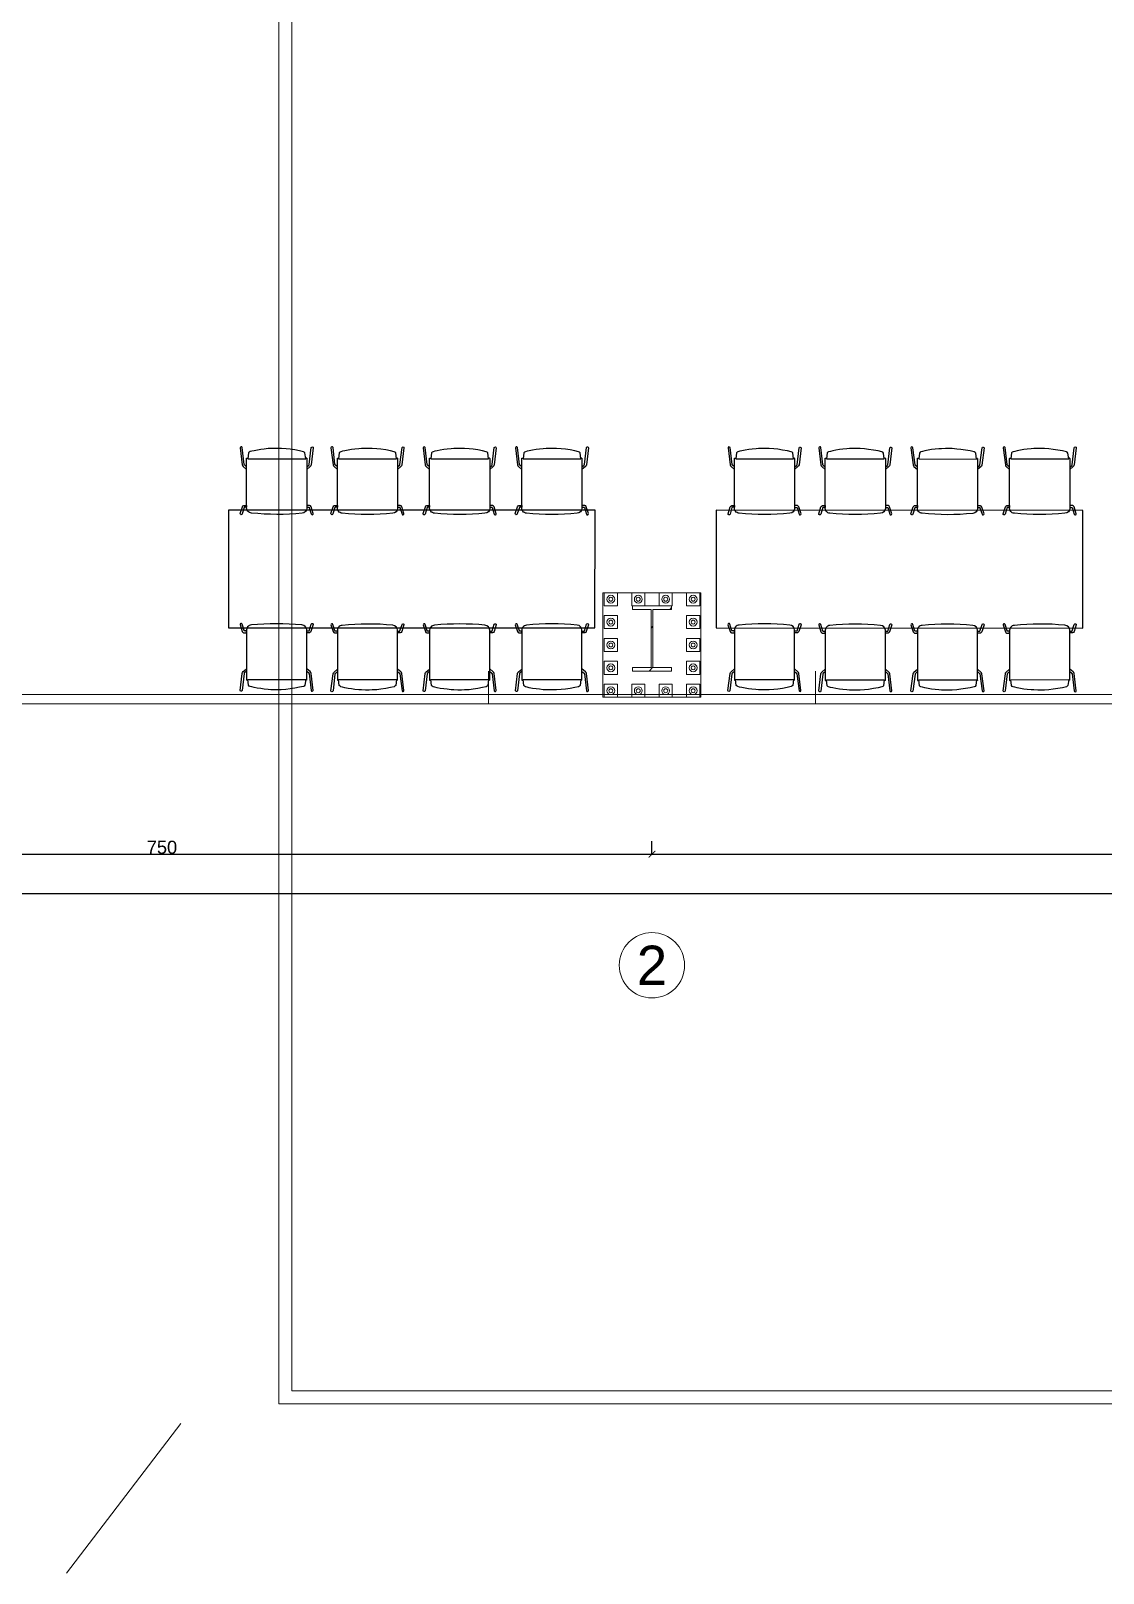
# Model space of a CAD drawing. Header units: centimetres. Extents: x 54005 to 61405, y 90310 to 94744.
# Drawn here: x 55180 to 56000, y 90310 to 91489 of the extents above; entities that cross this region are included whole.
import ezdxf
from ezdxf.enums import TextEntityAlignment as Align

# ---------------------------------------------------------------- set-up
doc = ezdxf.new("R2010")
doc.units = ezdxf.units.CM
doc.header["$LTSCALE"] = 25
doc.layers.get('0').update_dxf_attribs({"lineweight": 0})
doc.layers.get('Defpoints').update_dxf_attribs({"color": 115, "lineweight": 0})
doc.layers.add('BA_furn-mobile', color=122, linetype='Continuous')
doc.layers.add('ÖLCULENDIRME', color=115, linetype='Continuous', lineweight=5)
doc.styles.add('PEN-NO', font='arial.ttf')
doc.styles.get("Standard").update_dxf_attribs({"font": 'arial.ttf'})
doc.styles.add('YAZI', font='arial.ttf', dxfattribs={"height": 30})
doc.dimstyles.new('iç ölçü le', dxfattribs={"dimtxt": 10, "dimasz": 5, "dimexe": 10, "dimexo": 10, "dimgap": 0.09, "dimtad": 1, "dimdec": 0, "dimzin": 0, "dimdsep": 46, "dimtxsty": 'Standard', "dimblk": 'ARCHTICK', "dimcen": 0.09, "dimclrt": 7, "dimadec": 0, "dimazin": 0, "dimtfac": 1, "dimtdec": 0, "dimtofl": 0, "dimtmove": 0, "dimatfit": 3, "dimldrblk": 'DOT', "dimfxl": 20, "dimfxlon": 1, "dimtolj": 1, "dimtzin": 0, "dimarcsym": 0})

# ---------------------------------------------------------------- blocks, each defined once
blk = doc.blocks.new('AKS-NO')
blk.add_circle((0, 0), 62.5)
at = {"style": 'YAZI'}
blk.add_attdef('AKSNO', text='', height=50, dxfattribs=at).set_placement((0, 0), align=Align.MIDDLE_CENTER)
blk = doc.blocks.new('_ArchTick')
at = {"color": 0, "linetype": 'ByBlock', "const_width": 0.15}
blk.add_lwpolyline([(-0.5, -0.5), (0.5, 0.5)], dxfattribs=at)
blk = doc.blocks.new('*D32')
at = {"layer": 'Defpoints', "color": 0, "transparency": 16777216}
for p in [(54210.4, 90859.6), (61199.4, 90859.6), (61199.4, 90829.6)]:
    blk.add_point(p, dxfattribs=at)
at = {"layer": 'ÖLCULENDIRME', "color": 0, "lineweight": -2, "transparency": 16777216}
for p, q in [((54210.4, 90849.6), (54210.4, 90819.6)), ((61199.4, 90849.6), (61199.4, 90819.6)), ((54210.4, 90829.6), (61199.4, 90829.6))]:
    blk.add_line(p, q, dxfattribs=at)
at = {"layer": 'ÖLCULENDIRME', "color": 0, "lineweight": -2, "transparency": 16777216, "xscale": 5, "yscale": 5, "zscale": 5, "rotation": 180}
blk.add_blockref('_ArchTick', (54210.4, 90829.6), dxfattribs=at)
at = {"layer": 'ÖLCULENDIRME', "color": 0, "lineweight": -2, "transparency": 16777216, "xscale": 5, "yscale": 5, "zscale": 5}
blk.add_blockref('_ArchTick', (61199.4, 90829.6), dxfattribs=at)
at = {"layer": 'ÖLCULENDIRME', "color": 7, "transparency": 16777216, "insert": (57704.9, 90834.8), "char_height": 10, "attachment_point": 5}
blk.add_mtext('\\A1;6989', dxfattribs=at)
blk = doc.blocks.new('_Dot')
at = {"color": 0, "linetype": 'ByBlock', "lineweight": -2}
blk.add_line((-0.5, 0), (-1, 0), dxfattribs=at)
at = {"color": 0, "linetype": 'ByBlock', "const_width": 0.5}
blk.add_lwpolyline([(-0.25, 0, 1), (0.25, 0, 1)], format="xyb", close=True, dxfattribs=at)
blk = doc.blocks.new('*D34')
at = {"layer": 'Defpoints', "color": 0, "transparency": 16777216}
for p in [(54904.9, 90859.6), (55654.9, 90859.6), (55654.9, 90859.6)]:
    blk.add_point(p, dxfattribs=at)
at = {"layer": 'ÖLCULENDIRME', "color": 0, "lineweight": -2, "transparency": 16777216}
for p, q in [((54904.9, 90859.6), (54904.9, 90869.6)), ((55654.9, 90859.6), (55654.9, 90869.6)), ((54904.9, 90859.6), (55654.9, 90859.6))]:
    blk.add_line(p, q, dxfattribs=at)
at = {"layer": 'ÖLCULENDIRME', "color": 0, "lineweight": -2, "transparency": 16777216, "xscale": 5, "yscale": 5, "zscale": 5, "rotation": 180}
blk.add_blockref('_ArchTick', (54904.9, 90859.6), dxfattribs=at)
at = {"layer": 'ÖLCULENDIRME', "color": 0, "lineweight": -2, "transparency": 16777216, "xscale": 5, "yscale": 5, "zscale": 5}
blk.add_blockref('_ArchTick', (55654.9, 90859.6), dxfattribs=at)
at = {"layer": 'ÖLCULENDIRME', "color": 7, "transparency": 16777216, "insert": (55279.9, 90864.8), "char_height": 10, "attachment_point": 5}
blk.add_mtext('\\A1;750', dxfattribs=at)
blk = doc.blocks.new('*D35')
at = {"layer": 'Defpoints', "color": 0, "transparency": 16777216}
for p in [(55654.9, 90859.6), (56404.9, 90859.6), (56404.9, 90859.6)]:
    blk.add_point(p, dxfattribs=at)
at = {"layer": 'ÖLCULENDIRME', "color": 0, "lineweight": -2, "transparency": 16777216}
for p, q in [((55654.9, 90859.6), (55654.9, 90869.6)), ((56404.9, 90859.6), (56404.9, 90869.6)), ((55654.9, 90859.6), (56404.9, 90859.6))]:
    blk.add_line(p, q, dxfattribs=at)
at = {"layer": 'ÖLCULENDIRME', "color": 0, "lineweight": -2, "transparency": 16777216, "xscale": 5, "yscale": 5, "zscale": 5, "rotation": 180}
blk.add_blockref('_ArchTick', (55654.9, 90859.6), dxfattribs=at)
at = {"layer": 'ÖLCULENDIRME', "color": 0, "lineweight": -2, "transparency": 16777216, "xscale": 5, "yscale": 5, "zscale": 5}
blk.add_blockref('_ArchTick', (56404.9, 90859.6), dxfattribs=at)
at = {"layer": 'ÖLCULENDIRME', "color": 7, "transparency": 16777216, "insert": (56029.9, 90864.8), "char_height": 10, "attachment_point": 5}
blk.add_mtext('\\A1;750', dxfattribs=at)
blk = doc.blocks.new('DXERG')
for points in [[(3248.6, -34472), (3247.1, -34470.7, -0.195709), (3246.8, -34470.2), (3245.2, -34457.2, 0.812168), (3243.7, -34457.4), (3245.3, -34470.4, 0.198323), (3246, -34471.7), (3248.6, -34474)], [(3294.6, -34472.1), (3296.2, -34470.8, 0.195709), (3296.5, -34470.3), (3298.1, -34457.3, -0.812168), (3299.6, -34457.5), (3298, -34470.5, -0.198323), (3297.2, -34471.8), (3294.6, -34474)], [(3318.1, -34472.1), (3316.5, -34470.8, -0.195709), (3316.2, -34470.2), (3314.7, -34457.2, 0.812168), (3313.1, -34457.4), (3314.7, -34470.5, 0.198323), (3315.5, -34471.8), (3318.1, -34474)], [(3364.1, -34472.1), (3365.6, -34470.8, 0.195709), (3365.9, -34470.3), (3367.5, -34457.3, -0.812168), (3369, -34457.5), (3367.4, -34470.5, -0.198323), (3366.7, -34471.8), (3364.1, -34474.1)], [(3388.6, -34472.1), (3387.1, -34470.8, -0.195709), (3386.8, -34470.3), (3385.2, -34457.3, 0.812168), (3383.7, -34457.4), (3385.3, -34470.5, 0.198323), (3386, -34471.8), (3388.6, -34474)], [(3434.6, -34472.2), (3436.2, -34470.9, 0.195709), (3436.5, -34470.3), (3438.1, -34457.3, -0.812168), (3439.6, -34457.5), (3438, -34470.6, -0.198323), (3437.2, -34471.9), (3434.6, -34474.1)], [(3459.2, -34472.1), (3457.6, -34470.8, -0.195709), (3457.3, -34470.2), (3455.8, -34457.2, 0.812168), (3454.3, -34457.4), (3455.9, -34470.5, 0.198323), (3456.6, -34471.8), (3459.2, -34474)], [(3505.2, -34472.1), (3506.8, -34470.8, 0.195709), (3507.1, -34470.3), (3508.6, -34457.3, -0.812168), (3510.2, -34457.5), (3508.6, -34470.5, -0.198323), (3507.8, -34471.8), (3505.2, -34474.1)], [(3294.6, -34465.5), (3294.6, -34503.7, -0.401298), (3291, -34507.5, -0.050892), (3252.3, -34507.4, -0.44814), (3248.6, -34502.9), (3248.6, -34465.5, -0.414214), (3248.8, -34465.4), (3249.6, -34465.4)], [(3294.6, -34465.5, 0.414213), (3294.5, -34465.4), (3293.8, -34465.4)], [(3364.1, -34465.5), (3364.1, -34503.7, -0.401298), (3360.4, -34507.5, -0.050892), (3321.7, -34507.5, -0.44814), (3318.1, -34503), (3318.1, -34465.5, -0.414214), (3318.2, -34465.4), (3319, -34465.4)], [(3364.1, -34465.5, 0.414213), (3363.9, -34465.4), (3363.2, -34465.4)], [(3434.6, -34465.6), (3434.6, -34503.7, -0.401298), (3431, -34507.6, -0.050892), (3392.3, -34507.5, -0.44814), (3388.6, -34503), (3388.6, -34465.6, -0.414214), (3388.8, -34465.4), (3389.6, -34465.4)], [(3434.6, -34465.6, 0.414213), (3434.5, -34465.5), (3433.8, -34465.5)], [(3505.2, -34465.5), (3505.2, -34503.7, -0.401298), (3501.5, -34507.5, -0.050892), (3462.8, -34507.5, -0.44814), (3459.2, -34503), (3459.2, -34465.5, -0.414214), (3459.3, -34465.4), (3460.1, -34465.4)], [(3505.2, -34465.5, 0.414213), (3505.1, -34465.4), (3504.3, -34465.4)], [(3243.7, -34507.8), (3245.4, -34502.6, -0.262892), (3246.5, -34501.6), (3248.6, -34501.6), (3248.6, -34502.9), (3247, -34502.9, 0.307714), (3246.7, -34503.1), (3245.2, -34508.1, -0.924699), (3243.7, -34507.8, -0.863658)], [(3299.6, -34507.8), (3297.9, -34502.6, 0.262892), (3296.8, -34501.6), (3294.6, -34501.6), (3294.6, -34503), (3296.3, -34503, -0.307714), (3296.5, -34503.1), (3298.1, -34508.1, 0.924699), (3299.6, -34507.8, 0.863658)], [(3313.1, -34507.8), (3314.8, -34502.6, -0.262892), (3315.9, -34501.6), (3318.1, -34501.6), (3318.1, -34503), (3316.4, -34503, 0.307714), (3316.2, -34503.1), (3314.6, -34508.1, -0.924699), (3313.1, -34507.8, -0.863658)], [(3369, -34507.8), (3367.3, -34502.6, 0.262892), (3366.2, -34501.6), (3364.1, -34501.6), (3364.1, -34503), (3365.7, -34503, -0.307714), (3365.9, -34503.1), (3367.5, -34508.2, 0.924699), (3369, -34507.8, 0.863658)], [(3383.7, -34507.8), (3385.4, -34502.6, -0.262892), (3386.5, -34501.6), (3388.6, -34501.6), (3388.6, -34503), (3387, -34503, 0.307714), (3386.7, -34503.2), (3385.2, -34508.2, -0.924699), (3383.7, -34507.8, -0.863658)], [(3439.6, -34507.9), (3437.9, -34502.7, 0.262892), (3436.8, -34501.7), (3434.6, -34501.7), (3434.6, -34503), (3436.3, -34503, -0.307714), (3436.5, -34503.2), (3438.1, -34508.2, 0.924699), (3439.6, -34507.9, 0.863658)], [(3454.2, -34507.8), (3455.9, -34502.6, -0.262892), (3457, -34501.6), (3459.2, -34501.6), (3459.2, -34503), (3457.5, -34503, 0.307714), (3457.3, -34503.1), (3455.7, -34508.1, -0.924699), (3454.2, -34507.8, -0.863658)], [(3510.2, -34507.8), (3508.5, -34502.6, 0.262892), (3507.4, -34501.6), (3505.2, -34501.6), (3505.2, -34503), (3506.9, -34503, -0.307714), (3507.1, -34503.1), (3508.6, -34508.2, 0.924699), (3510.2, -34507.8, 0.863658)], [(3243.6, -34592.7), (3245.3, -34597.9, 0.262892), (3246.4, -34598.9), (3248.6, -34598.9), (3248.6, -34597.5), (3246.9, -34597.5, -0.307714), (3246.7, -34597.3), (3245.1, -34592.3, 0.924699), (3243.6, -34592.7, 0.863658)], [(3294.6, -34635), (3294.6, -34596.8, 0.401298), (3290.9, -34593, 0.050892), (3252.2, -34593, 0.44814), (3248.6, -34597.5), (3248.6, -34634.9, 0.414214), (3248.7, -34635.1), (3249.5, -34635.1)], [(3299.6, -34592.7), (3297.8, -34597.9, -0.262892), (3296.8, -34598.9), (3294.6, -34598.9), (3294.6, -34597.5), (3296.2, -34597.5, 0.307714), (3296.5, -34597.4), (3298, -34592.3, -0.924699), (3299.6, -34592.7, -0.863658)], [(3313.1, -34592.9), (3314.8, -34598.1, 0.262892), (3315.9, -34599.1), (3318.1, -34599.1), (3318.1, -34597.8), (3316.4, -34597.8, -0.307714), (3316.2, -34597.6), (3314.6, -34592.6, 0.924699), (3313.1, -34592.9, 0.863658)], [(3364.1, -34635.2), (3364.1, -34597, 0.401298), (3360.4, -34593.2, 0.050892), (3321.7, -34593.3, 0.44814), (3318.1, -34597.8), (3318.1, -34635.2, 0.414214), (3318.2, -34635.3), (3319, -34635.3)], [(3369, -34592.9), (3367.3, -34598.1, -0.262892), (3366.2, -34599.1), (3364.1, -34599.1), (3364.1, -34597.7), (3365.7, -34597.7, 0.307714), (3365.9, -34597.6), (3367.5, -34592.6, -0.924699), (3369, -34592.9, -0.863658)], [(3383.7, -34592.9), (3385.4, -34598.1, 0.262892), (3386.5, -34599.1), (3388.6, -34599.1), (3388.6, -34597.7), (3387, -34597.7, -0.307714), (3386.7, -34597.6), (3385.2, -34592.6, 0.924699), (3383.7, -34592.9, 0.863658)], [(3434.6, -34635.2), (3434.6, -34597, 0.401298), (3431, -34593.2, 0.050892), (3392.3, -34593.2, 0.44814), (3388.6, -34597.7), (3388.6, -34635.2, 0.414214), (3388.8, -34635.3), (3389.6, -34635.3)], [(3439.6, -34592.9), (3437.9, -34598.1, -0.262892), (3436.8, -34599.1), (3434.6, -34599.1), (3434.6, -34597.7), (3436.3, -34597.7, 0.307714), (3436.5, -34597.6), (3438.1, -34592.5, -0.924699), (3439.6, -34592.9, -0.863658)], [(3454.2, -34592.9), (3455.9, -34598.1, 0.262892), (3457, -34599.1), (3459.2, -34599.1), (3459.2, -34597.7), (3457.5, -34597.7, -0.307714), (3457.3, -34597.5), (3455.7, -34592.5, 0.924699), (3454.2, -34592.9, 0.863658)], [(3505.2, -34635.1), (3505.2, -34597, 0.401298), (3501.5, -34593.1, 0.050892), (3462.8, -34593.2, 0.44814), (3459.2, -34597.7), (3459.2, -34635.1, 0.414214), (3459.3, -34635.3), (3460.1, -34635.3)], [(3510.2, -34592.8), (3508.5, -34598, -0.262892), (3507.4, -34599), (3505.2, -34599), (3505.2, -34597.7), (3506.9, -34597.7, 0.307714), (3507.1, -34597.5), (3508.6, -34592.5, -0.924699), (3510.2, -34592.8, -0.863658)], [(3248.6, -34628.4), (3247, -34629.7, 0.195709), (3246.7, -34630.2), (3245.1, -34643.2, -0.812168), (3243.6, -34643.1), (3245.2, -34630, -0.198323), (3246, -34628.7), (3248.6, -34626.5)], [(3294.6, -34635, -0.414213), (3294.4, -34635.1), (3293.7, -34635.1)], [(3294.6, -34628.4), (3296.1, -34629.7, -0.195709), (3296.4, -34630.2), (3298, -34643.2, 0.812168), (3299.5, -34643), (3297.9, -34630, 0.198323), (3297.2, -34628.7), (3294.6, -34626.5)], [(3318.1, -34628.7), (3316.5, -34630, 0.195709), (3316.2, -34630.5), (3314.7, -34643.5, -0.812168), (3313.1, -34643.3), (3314.7, -34630.3, -0.198323), (3315.5, -34629), (3318.1, -34626.7)], [(3364.1, -34635.2, -0.414213), (3363.9, -34635.3), (3363.2, -34635.3)], [(3364.1, -34628.6), (3365.6, -34629.9, -0.195709), (3365.9, -34630.4), (3367.5, -34643.4, 0.812168), (3369, -34643.2), (3367.4, -34630.2, 0.198323), (3366.7, -34628.9), (3364.1, -34626.7)], [(3388.6, -34628.6), (3387.1, -34629.9, 0.195709), (3386.8, -34630.5), (3385.2, -34643.5, -0.812168), (3383.7, -34643.3), (3385.3, -34630.2, -0.198323), (3386, -34628.9), (3388.6, -34626.7)], [(3434.6, -34635.2, -0.414213), (3434.5, -34635.3), (3433.8, -34635.3)], [(3434.6, -34628.6), (3436.2, -34629.9, -0.195709), (3436.5, -34630.4), (3438.1, -34643.4, 0.812168), (3439.6, -34643.2), (3438, -34630.2, 0.198323), (3437.2, -34628.9), (3434.6, -34626.6)], [(3459.2, -34628.6), (3457.6, -34629.9, 0.195709), (3457.3, -34630.4), (3455.8, -34643.4, -0.812168), (3454.3, -34643.3), (3455.9, -34630.2, -0.198323), (3456.6, -34628.9), (3459.2, -34626.7)], [(3505.2, -34635.1, -0.414213), (3505.1, -34635.2), (3504.3, -34635.2)], [(3505.2, -34628.5), (3506.8, -34629.8, -0.195709), (3507.1, -34630.4), (3508.6, -34643.4, 0.812168), (3510.2, -34643.2), (3508.6, -34630.1, 0.198323), (3507.8, -34628.8), (3505.2, -34626.6)]]:
    blk.add_lwpolyline(points, format="xyb")
for points in [[(3293.8, -34465.9), (3293.2, -34461.3), (3292.7, -34460.8), (3292, -34460.5), (3289.1, -34459.8), (3285.5, -34459.1), (3281.9, -34458.5), (3278.8, -34458.2), (3275.2, -34458), (3273, -34457.9), (3270.1, -34457.9), (3267.1, -34458), (3265.1, -34458.1), (3262.1, -34458.4), (3259.5, -34458.8), (3256.8, -34459.2), (3254.3, -34459.7), (3252.6, -34460), (3251.3, -34460.4), (3250.6, -34460.8), (3250.1, -34461.3), (3249.6, -34465.9), (3293.8, -34465.9)], [(3363.3, -34465.9), (3362.7, -34461.4), (3362.1, -34460.8), (3361.5, -34460.5), (3358.6, -34459.8), (3355, -34459.1), (3351.3, -34458.6), (3348.2, -34458.2), (3344.7, -34458), (3342.4, -34457.9), (3339.5, -34457.9), (3336.6, -34458), (3334.5, -34458.2), (3331.5, -34458.5), (3328.9, -34458.8), (3326.2, -34459.2), (3323.8, -34459.7), (3322, -34460.1), (3320.7, -34460.5), (3320.1, -34460.8), (3319.5, -34461.3), (3319, -34465.9), (3363.3, -34465.9)], [(3433.8, -34466), (3433.2, -34461.4), (3432.7, -34460.9), (3432, -34460.5), (3429.1, -34459.8), (3425.5, -34459.1), (3421.9, -34458.6), (3418.8, -34458.3), (3415.2, -34458), (3413, -34458), (3410.1, -34458), (3407.1, -34458.1), (3405.1, -34458.2), (3402.1, -34458.5), (3399.5, -34458.8), (3396.8, -34459.2), (3394.3, -34459.7), (3392.6, -34460.1), (3391.3, -34460.5), (3390.6, -34460.8), (3390.1, -34461.4), (3389.6, -34465.9), (3433.8, -34466)], [(3504.4, -34465.9), (3503.8, -34461.4), (3503.3, -34460.8), (3502.6, -34460.5), (3499.7, -34459.8), (3496.1, -34459.1), (3492.5, -34458.6), (3489.3, -34458.2), (3485.8, -34458), (3483.6, -34457.9), (3480.7, -34457.9), (3477.7, -34458), (3475.6, -34458.2), (3472.6, -34458.5), (3470.1, -34458.8), (3467.4, -34459.2), (3464.9, -34459.7), (3463.2, -34460.1), (3461.9, -34460.5), (3461.2, -34460.8), (3460.7, -34461.3), (3460.1, -34465.9), (3504.4, -34465.9)], [(3293.8, -34634.6), (3293.2, -34639.1), (3292.6, -34639.7), (3292, -34640), (3289, -34640.7), (3285.5, -34641.4), (3281.8, -34641.9), (3278.7, -34642.3), (3275.1, -34642.5), (3272.9, -34642.6), (3270, -34642.6), (3267.1, -34642.5), (3265, -34642.3), (3262, -34642), (3259.4, -34641.7), (3256.7, -34641.3), (3254.3, -34640.8), (3252.5, -34640.4), (3251.2, -34640), (3250.6, -34639.7), (3250, -34639.1), (3249.5, -34634.6), (3293.8, -34634.6)], [(3363.3, -34634.8), (3362.7, -34639.4), (3362.1, -34639.9), (3361.5, -34640.2), (3358.6, -34640.9), (3355, -34641.6), (3351.3, -34642.2), (3348.2, -34642.5), (3344.7, -34642.7), (3342.4, -34642.8), (3339.5, -34642.8), (3336.6, -34642.7), (3334.5, -34642.6), (3331.5, -34642.3), (3328.9, -34641.9), (3326.2, -34641.5), (3323.8, -34641), (3322, -34640.7), (3320.7, -34640.3), (3320.1, -34639.9), (3319.5, -34639.4), (3319, -34634.8), (3363.3, -34634.8)], [(3433.8, -34634.8), (3433.2, -34639.3), (3432.7, -34639.9), (3432, -34640.2), (3429.1, -34640.9), (3425.5, -34641.6), (3421.9, -34642.1), (3418.8, -34642.5), (3415.2, -34642.7), (3413, -34642.8), (3410.1, -34642.8), (3407.1, -34642.7), (3405.1, -34642.5), (3402.1, -34642.2), (3399.5, -34641.9), (3396.8, -34641.5), (3394.3, -34641), (3392.6, -34640.6), (3391.3, -34640.2), (3390.6, -34639.9), (3390.1, -34639.4), (3389.6, -34634.8), (3433.8, -34634.8)], [(3504.4, -34634.7), (3503.8, -34639.3), (3503.3, -34639.8), (3502.6, -34640.2), (3499.7, -34640.9), (3496.1, -34641.6), (3492.5, -34642.1), (3489.3, -34642.4), (3485.8, -34642.7), (3483.6, -34642.7), (3480.7, -34642.7), (3477.7, -34642.6), (3475.6, -34642.5), (3472.6, -34642.2), (3470.1, -34641.9), (3467.4, -34641.5), (3464.9, -34641), (3463.2, -34640.6), (3461.9, -34640.2), (3461.2, -34639.9), (3460.7, -34639.3), (3460.1, -34634.8), (3504.4, -34634.7)]]:
    blk.add_lwpolyline(points, close=True)
blk.add_lwpolyline([(3234.6, -34505.2), (3234.6, -34595.2), (3515.1, -34595.3), (3515.2, -34505.3), (3234.6, -34505.2)])

msp = doc.modelspace()

# ---------------------------------------------------------------- linework, layer by layer
msp.add_line((55206.8, 90309.6), (55294.4, 90424.2))
for points in [[(55369.4, 90439.2), (61224.4, 90439.2), (61224.4, 94614.2), (55369.4, 94614.2)], [(55379.4, 90449.2), (61214.4, 90449.2), (61214.4, 94604.2), (55379.4, 94604.2)]]:
    msp.add_lwpolyline(points, close=True)
at = {"layer": 'ÖLCULENDIRME'}
for p, q in [((55617.4, 91059.6), (55618.4, 91059.6)), ((55617.4, 90979.6), (55617.4, 91059.6)), ((55628.4, 91059.6), (55618.4, 91059.6)), ((55618.4, 91059.6), (55618.4, 91049.6)), ((55628.4, 91049.6), (55628.4, 91059.6)), ((55628.4, 91059.6), (55639.4, 91059.6)), ((55649.4, 91059.6), (55639.4, 91059.6)), ((55639.4, 91059.6), (55639.4, 91049.6)), ((55649.4, 91049.6), (55649.4, 91059.6)), ((55649.4, 91059.6), (55660.4, 91059.6)), ((55670.4, 91059.6), (55660.4, 91059.6)), ((55660.4, 91059.6), (55660.4, 91049.6)), ((55670.4, 91049.6), (55670.4, 91059.6)), ((55670.4, 91059.6), (55681.4, 91059.6)), ((55691.4, 91059.6), (55681.4, 91059.6)), ((55681.4, 91059.6), (55681.4, 91049.6)), ((55691.4, 91049.6), (55691.4, 91059.6)), ((55691.4, 91059.6), (55692.4, 91059.6)), ((55692.4, 90979.6), (55692.4, 91059.6)), ((55618.4, 91049.6), (55628.4, 91049.6)), ((55628.4, 91042.1), (55618.4, 91042.1)), ((55618.4, 91042.1), (55618.4, 91032.1)), ((55628.4, 91032.1), (55628.4, 91042.1)), ((55639.4, 91049.6), (55649.4, 91049.6)), ((55639.9, 91046.8), (55639.9, 91049.6)), ((55639.9, 91049.6), (55669.9, 91049.6)), ((55654.2, 91046.8), (55639.9, 91046.8)), ((55654.2, 91002.4), (55654.2, 91046.8)), ((55669.9, 91046.8), (55655.6, 91046.8)), ((55655.6, 91046.8), (55655.6, 91002.4)), ((55660.4, 91049.6), (55670.4, 91049.6)), ((55668.5, 91046.8), (55669.9, 91048.2)), ((55669.9, 91049.6), (55669.9, 91046.8)), ((55681.4, 91049.6), (55691.4, 91049.6)), ((55691.4, 91042.1), (55681.4, 91042.1)), ((55681.4, 91042.1), (55681.4, 91032.1)), ((55691.4, 91032.1), (55691.4, 91042.1)), ((55618.4, 91032.1), (55628.4, 91032.1)), ((55654.2, 91032.5), (55655.6, 91033.9)), ((55655.6, 91033.9), (55655.6, 91033.9)), ((55681.4, 91032.1), (55691.4, 91032.1)), ((55628.4, 91024.6), (55618.4, 91024.6)), ((55618.4, 91024.6), (55618.4, 91014.6)), ((55628.4, 91014.6), (55628.4, 91024.6)), ((55691.4, 91024.6), (55681.4, 91024.6)), ((55681.4, 91024.6), (55681.4, 91014.6)), ((55691.4, 91014.6), (55691.4, 91024.6)), ((55618.4, 91014.6), (55628.4, 91014.6)), ((55628.4, 91007.1), (55618.4, 91007.1)), ((55618.4, 91007.1), (55618.4, 90997.1)), ((55628.4, 90997.1), (55628.4, 91007.1)), ((55681.4, 91014.6), (55691.4, 91014.6)), ((55691.4, 91007.1), (55681.4, 91007.1)), ((55681.4, 91007.1), (55681.4, 90997.1)), ((55691.4, 90997.1), (55691.4, 91007.1)), ((55529.9, 90974.6), (55529.9, 90999.6)), ((55618.4, 90997.1), (55628.4, 90997.1)), ((55639.9, 90999.6), (55639.9, 91002.4)), ((55639.9, 91002.4), (55654.2, 91002.4)), ((55639.9, 90999.6), (55669.9, 90999.6)), ((55652.8, 90999.6), (55655.6, 91002.5)), ((55655.6, 91002.4), (55669.9, 91002.4)), ((55669.9, 91002.4), (55669.9, 90999.6)), ((55681.4, 90997.1), (55691.4, 90997.1)), ((55779.9, 90974.6), (55779.9, 90999.6)), ((55029.9, 90981.6), (55529.9, 90981.6)), ((55529.9, 90981.6), (55529.9, 90974.6)), ((55628.4, 90989.6), (55618.4, 90989.6)), ((55618.4, 90989.6), (55618.4, 90979.6)), ((55628.4, 90979.6), (55628.4, 90989.6)), ((55649.4, 90989.6), (55639.4, 90989.6)), ((55639.4, 90989.6), (55639.4, 90979.6)), ((55649.4, 90979.6), (55649.4, 90989.6)), ((55670.4, 90989.6), (55660.4, 90989.6)), ((55660.4, 90989.6), (55660.4, 90979.6)), ((55670.4, 90979.6), (55670.4, 90989.6)), ((55691.4, 90989.6), (55681.4, 90989.6)), ((55681.4, 90989.6), (55681.4, 90979.6)), ((55691.4, 90979.6), (55691.4, 90989.6)), ((55779.9, 90981.6), (55779.9, 90974.6)), ((55779.9, 90981.6), (56279.9, 90981.6)), ((55529.9, 90974.6), (55029.9, 90974.6)), ((55617.4, 90979.6), (55618.4, 90979.6)), ((55618.4, 90979.6), (55628.4, 90979.6)), ((55628.4, 90979.6), (55639.4, 90979.6)), ((55639.4, 90979.6), (55649.4, 90979.6)), ((55649.4, 90979.6), (55660.4, 90979.6)), ((55660.4, 90979.6), (55670.4, 90979.6)), ((55670.4, 90979.6), (55681.4, 90979.6)), ((55681.4, 90979.6), (55691.4, 90979.6)), ((55691.4, 90979.6), (55692.4, 90979.6)), ((56279.9, 90974.6), (55779.9, 90974.6))]:
    msp.add_line(p, q, dxfattribs=at)
for points in [[(55779.9, 90981.6), (55529.9, 90981.6)], [(55779.9, 90974.6), (55529.9, 90974.6)]]:
    msp.add_lwpolyline(points, dxfattribs=at)
for centre, radius, start, end in [((55623.4, 91054.6), 3, 0, 180), ((55623.4, 91054.6), 3, 180, 0), ((55623.4, 91054.6), 1.5, 0, 180), ((55623.4, 91054.6), 1.5, 152.9779, 207.0221), ((55623.4, 91054.6), 1.5, 180, 0), ((55623.4, 91054.6), 1.5, 124.9434, 145.0566), ((55623.4, 91054.6), 1.5, 214.9434, 235.0566), ((55623.4, 91054.6), 1.5, 62.9779, 117.0221), ((55623.4, 91054.6), 1.5, 242.9779, 297.0221), ((55623.4, 91054.6), 1.5, 34.9434, 55.0566), ((55623.4, 91054.6), 1.5, 304.9434, 325.0566), ((55623.4, 91054.6), 1.5, 332.9779, 27.0221), ((55644.4, 91054.6), 3, 0, 180), ((55644.4, 91054.6), 3, 180, 0), ((55644.4, 91054.6), 1.5, 0, 180), ((55644.4, 91054.6), 1.5, 152.9779, 207.0221), ((55644.4, 91054.6), 1.5, 180, 0), ((55644.4, 91054.6), 1.5, 124.9434, 145.0566), ((55644.4, 91054.6), 1.5, 214.9434, 235.0566), ((55644.4, 91054.6), 1.5, 62.9779, 117.0221), ((55644.4, 91054.6), 1.5, 242.9779, 297.0221), ((55644.4, 91054.6), 1.5, 34.9434, 55.0566), ((55644.4, 91054.6), 1.5, 304.9434, 325.0566), ((55644.4, 91054.6), 1.5, 332.9779, 27.0221), ((55665.4, 91054.6), 3, 0, 180), ((55665.4, 91054.6), 3, 180, 0), ((55665.4, 91054.6), 1.5, 0, 180), ((55665.4, 91054.6), 1.5, 152.9779, 207.0221), ((55665.4, 91054.6), 1.5, 180, 0), ((55665.4, 91054.6), 1.5, 124.9434, 145.0566), ((55665.4, 91054.6), 1.5, 214.9434, 235.0566), ((55665.4, 91054.6), 1.5, 62.9779, 117.0221), ((55665.4, 91054.6), 1.5, 242.9779, 297.0221), ((55665.4, 91054.6), 1.5, 34.9434, 55.0566), ((55665.4, 91054.6), 1.5, 304.9434, 325.0566), ((55665.4, 91054.6), 1.5, 332.9779, 27.0221), ((55686.4, 91054.6), 3, 0, 180), ((55686.4, 91054.6), 3, 180, 0), ((55686.4, 91054.6), 1.5, 0, 180), ((55686.4, 91054.6), 1.5, 152.9779, 207.0221), ((55686.4, 91054.6), 1.5, 180, 0), ((55686.4, 91054.6), 1.5, 124.9434, 145.0566), ((55686.4, 91054.6), 1.5, 214.9434, 235.0566), ((55686.4, 91054.6), 1.5, 62.9779, 117.0221), ((55686.4, 91054.6), 1.5, 242.9779, 297.0221), ((55686.4, 91054.6), 1.5, 34.9434, 55.0566), ((55686.4, 91054.6), 1.5, 304.9434, 325.0566), ((55686.4, 91054.6), 1.5, 332.9779, 27.0221), ((55623.4, 91037.1), 3, 0, 180), ((55623.4, 91037.1), 3, 180, 0), ((55623.4, 91037.1), 1.5, 0, 180), ((55623.4, 91037.1), 1.5, 152.9779, 207.0221), ((55623.4, 91037.1), 1.5, 180, 0), ((55623.4, 91037.1), 1.5, 124.9434, 145.0566), ((55623.4, 91037.1), 1.5, 214.9434, 235.0566), ((55623.4, 91037.1), 1.5, 62.9779, 117.0221), ((55623.4, 91037.1), 1.5, 242.9779, 297.0221), ((55623.4, 91037.1), 1.5, 34.9434, 55.0566), ((55623.4, 91037.1), 1.5, 304.9434, 325.0566), ((55623.4, 91037.1), 1.5, 332.9779, 27.0221), ((55686.4, 91037.1), 3, 0, 180), ((55686.4, 91037.1), 3, 180, 0), ((55686.4, 91037.1), 1.5, 0, 180), ((55686.4, 91037.1), 1.5, 152.9779, 207.0221), ((55686.4, 91037.1), 1.5, 180, 0), ((55686.4, 91037.1), 1.5, 124.9434, 145.0566), ((55686.4, 91037.1), 1.5, 214.9434, 235.0566), ((55686.4, 91037.1), 1.5, 62.9779, 117.0221), ((55686.4, 91037.1), 1.5, 242.9779, 297.0221), ((55686.4, 91037.1), 1.5, 34.9434, 55.0566), ((55686.4, 91037.1), 1.5, 304.9434, 325.0566), ((55686.4, 91037.1), 1.5, 332.9779, 27.0221), ((55623.4, 91019.6), 3, 0, 180), ((55623.4, 91019.6), 3, 180, 0), ((55623.4, 91019.6), 1.5, 0, 180), ((55623.4, 91019.6), 1.5, 152.9779, 207.0221), ((55623.4, 91019.6), 1.5, 180, 0), ((55623.4, 91019.6), 1.5, 124.9434, 145.0566), ((55623.4, 91019.6), 1.5, 214.9434, 235.0566), ((55623.4, 91019.6), 1.5, 62.9779, 117.0221), ((55623.4, 91019.6), 1.5, 242.9779, 297.0221), ((55623.4, 91019.6), 1.5, 34.9434, 55.0566), ((55623.4, 91019.6), 1.5, 304.9434, 325.0566), ((55623.4, 91019.6), 1.5, 332.9779, 27.0221), ((55686.4, 91019.6), 3, 0, 180), ((55686.4, 91019.6), 3, 180, 0), ((55686.4, 91019.6), 1.5, 0, 180), ((55686.4, 91019.6), 1.5, 152.9779, 207.0221), ((55686.4, 91019.6), 1.5, 180, 0), ((55686.4, 91019.6), 1.5, 124.9434, 145.0566), ((55686.4, 91019.6), 1.5, 214.9434, 235.0566), ((55686.4, 91019.6), 1.5, 62.9779, 117.0221), ((55686.4, 91019.6), 1.5, 242.9779, 297.0221), ((55686.4, 91019.6), 1.5, 34.9434, 55.0566), ((55686.4, 91019.6), 1.5, 304.9434, 325.0566), ((55686.4, 91019.6), 1.5, 332.9779, 27.0221), ((55623.4, 91002.1), 3, 0, 180), ((55623.4, 91002.1), 3, 180, 0), ((55623.4, 91002.1), 1.5, 0, 180), ((55623.4, 91002.1), 1.5, 152.9779, 207.0221), ((55623.4, 91002.1), 1.5, 180, 0), ((55623.4, 91002.1), 1.5, 124.9434, 145.0566), ((55623.4, 91002.1), 1.5, 214.9434, 235.0566), ((55623.4, 91002.1), 1.5, 62.9779, 117.0221), ((55623.4, 91002.1), 1.5, 242.9779, 297.0221), ((55623.4, 91002.1), 1.5, 34.9434, 55.0566), ((55623.4, 91002.1), 1.5, 304.9434, 325.0566), ((55623.4, 91002.1), 1.5, 332.9779, 27.0221), ((55686.4, 91002.1), 3, 0, 180), ((55686.4, 91002.1), 3, 180, 0), ((55686.4, 91002.1), 1.5, 0, 180), ((55686.4, 91002.1), 1.5, 152.9779, 207.0221), ((55686.4, 91002.1), 1.5, 180, 0), ((55686.4, 91002.1), 1.5, 124.9434, 145.0566), ((55686.4, 91002.1), 1.5, 214.9434, 235.0566), ((55686.4, 91002.1), 1.5, 62.9779, 117.0221), ((55686.4, 91002.1), 1.5, 242.9779, 297.0221), ((55686.4, 91002.1), 1.5, 34.9434, 55.0566), ((55686.4, 91002.1), 1.5, 304.9434, 325.0566), ((55686.4, 91002.1), 1.5, 332.9779, 27.0221), ((55623.4, 90984.6), 3, 0, 180), ((55623.4, 90984.6), 3, 180, 0), ((55623.4, 90984.6), 1.5, 0, 180), ((55623.4, 90984.6), 1.5, 152.9779, 207.0221), ((55623.4, 90984.6), 1.5, 180, 0), ((55623.4, 90984.6), 1.5, 124.9434, 145.0566), ((55623.4, 90984.6), 1.5, 214.9434, 235.0566), ((55623.4, 90984.6), 1.5, 62.9779, 117.0221), ((55623.4, 90984.6), 1.5, 242.9779, 297.0221), ((55623.4, 90984.6), 1.5, 34.9434, 55.0566), ((55623.4, 90984.6), 1.5, 304.9434, 325.0566), ((55623.4, 90984.6), 1.5, 332.9779, 27.0221), ((55644.4, 90984.6), 3, 0, 180), ((55644.4, 90984.6), 3, 180, 0), ((55644.4, 90984.6), 1.5, 0, 180), ((55644.4, 90984.6), 1.5, 152.9779, 207.0221), ((55644.4, 90984.6), 1.5, 180, 0), ((55644.4, 90984.6), 1.5, 124.9434, 145.0566), ((55644.4, 90984.6), 1.5, 214.9434, 235.0566), ((55644.4, 90984.6), 1.5, 62.9779, 117.0221), ((55644.4, 90984.6), 1.5, 242.9779, 297.0221), ((55644.4, 90984.6), 1.5, 34.9434, 55.0566), ((55644.4, 90984.6), 1.5, 304.9434, 325.0566), ((55644.4, 90984.6), 1.5, 332.9779, 27.0221), ((55665.4, 90984.6), 3, 0, 180), ((55665.4, 90984.6), 3, 180, 0), ((55665.4, 90984.6), 1.5, 0, 180), ((55665.4, 90984.6), 1.5, 152.9779, 207.0221), ((55665.4, 90984.6), 1.5, 180, 0), ((55665.4, 90984.6), 1.5, 124.9434, 145.0566), ((55665.4, 90984.6), 1.5, 214.9434, 235.0566), ((55665.4, 90984.6), 1.5, 62.9779, 117.0221), ((55665.4, 90984.6), 1.5, 242.9779, 297.0221), ((55665.4, 90984.6), 1.5, 34.9434, 55.0566), ((55665.4, 90984.6), 1.5, 304.9434, 325.0566), ((55665.4, 90984.6), 1.5, 332.9779, 27.0221), ((55686.4, 90984.6), 3, 0, 180), ((55686.4, 90984.6), 3, 180, 0), ((55686.4, 90984.6), 1.5, 0, 180), ((55686.4, 90984.6), 1.5, 152.9779, 207.0221), ((55686.4, 90984.6), 1.5, 180, 0), ((55686.4, 90984.6), 1.5, 124.9434, 145.0566), ((55686.4, 90984.6), 1.5, 214.9434, 235.0566), ((55686.4, 90984.6), 1.5, 62.9779, 117.0221), ((55686.4, 90984.6), 1.5, 242.9779, 297.0221), ((55686.4, 90984.6), 1.5, 34.9434, 55.0566), ((55686.4, 90984.6), 1.5, 304.9434, 325.0566), ((55686.4, 90984.6), 1.5, 332.9779, 27.0221)]:
    msp.add_arc(centre, radius, start, end, dxfattribs=at)

# ---------------------------------------------------------------- block references
at = {"layer": 'BA_furn-mobile'}
for p in [(52096.1, 125627.9), (52469.4, 125627.8)]:
    msp.add_blockref('DXERG', p, dxfattribs=at)
at = {"layer": 'ÖLCULENDIRME'}
ref = msp.add_blockref('AKS-NO', (55654.9, 90774.6), dxfattribs=dict(at, xscale=-0.4000000000232831, yscale=0.4000000000232831, zscale=0.4, rotation=180))
ref.add_attrib('AKSNO', '2', dxfattribs={"layer": '0', "height": 30, "style": 'PEN-NO'}).set_placement((55654.9, 90774.6), align=Align.MIDDLE_CENTER)

# ---------------------------------------------------------------- dimensions: what is measured, and where the dimension line sits
for base, p1, p2, picture, middle in [((55654.9, 90859.6), (54904.9, 90859.6), (55654.9, 90859.6), '*D34', (55279.9, 90864.8)), ((56404.9, 90859.6), (55654.9, 90859.6), (56404.9, 90859.6), '*D35', (56029.9, 90864.8))]:
    dim = msp.add_linear_dim(base=base, p1=p1, p2=p2, dimstyle='iç ölçü le', override={"dimtmove": 1}, dxfattribs=at)
    dim.commit()
    dim.dimension.update_dxf_attribs({"geometry": picture, "text_midpoint": middle})
dim = msp.add_linear_dim(base=(61199.4, 90829.6), p1=(54210.4, 90859.6), p2=(61199.4, 90859.6), dimstyle='iç ölçü le', dxfattribs=at)
dim.commit()
dim.dimension.update_dxf_attribs({"geometry": '*D32', "text_midpoint": (57704.9, 90834.8)})

doc.saveas('drawing.dxf')
